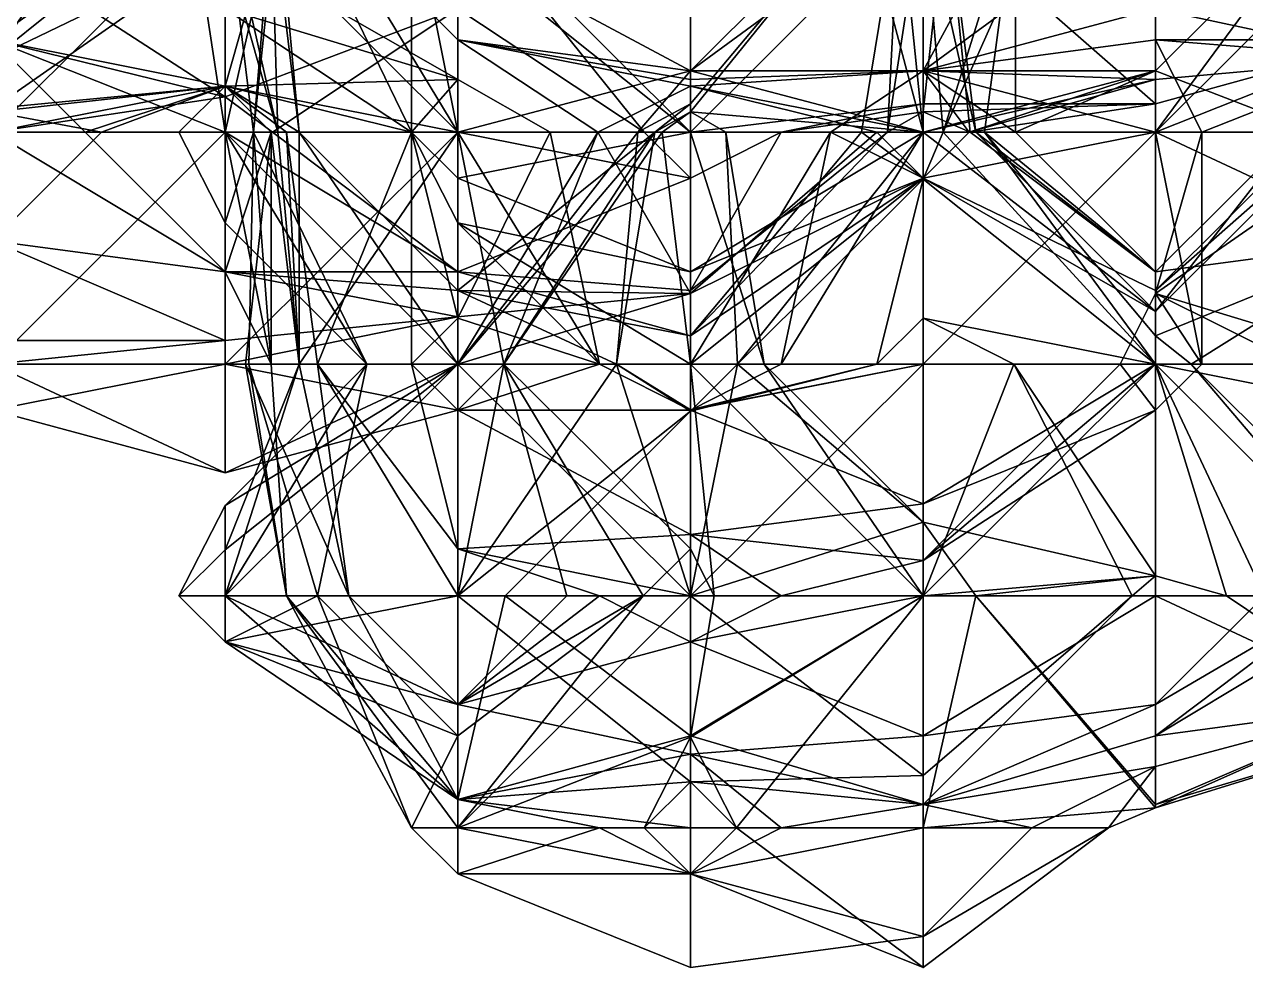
# Model space of a CAD drawing. Header units: metres. Extents: x 15 to 162, y 15 to 204.
# Drawn here: x 86.24 to 118.26, y 14.59 to 39.33 of the extents above; entities that cross this region are included whole.
import ezdxf

# ---------------------------------------------------------------- set-up
doc = ezdxf.new("R2010")
doc.units = ezdxf.units.M

msp = doc.modelspace()

# ---------------------------------------------------------------- linework, layer by layer
at = {"layer": 'fALFF_NINET_XXX_pre-post.nii', "color": 116, "linetype": 'CONTINUOUS'}
for points in [[(85.4, 39.733772, 47.225807), (91.5, 42.583332, 46.056736), (85.4, 36.5, 45.665005)], [(85.4, 36.5, 45.665005), (91.5, 42.583332, 46.056736), (91.5, 36.5, 45.35088)], [(88.25737, 42.583332, 64.935486), (85.4, 38.43213, 70.83871), (90.5707, 42.583332, 70.83871)], [(88.25737, 42.583332, 64.935486), (85.4, 39.733772, 64.935486), (85.4, 38.43213, 70.83871)], [(90.5707, 42.583332, 70.83871), (85.4, 38.918964, 76.741936), (91.5, 36.5, 72.0378)], [(90.5707, 42.583332, 70.83871), (85.4, 38.43213, 70.83871), (85.4, 38.918964, 76.741936)], [(90.5707, 42.583332, 70.83871), (91.5, 36.5, 72.0378), (91.5, 42.583332, 71.73803)], [(93.92559, 42.583332, 47.225807), (97.6, 36.5, 44.87846), (91.5, 42.583332, 46.056736)], [(91.5, 42.583332, 46.056736), (97.6, 36.5, 44.87846), (91.5, 36.5, 45.35088)], [(92.88139, 36.5, 53.129032), (91.5, 42.583332, 51.957756), (91.5, 41.37632, 53.129032)], [(97.6, 36.5, 48.562637), (91.5, 42.583332, 51.957756), (92.88139, 36.5, 53.129032)], [(97.6, 36.5, 48.562637), (93.92559, 42.583332, 47.225807), (91.5, 42.583332, 51.957756)], [(91.5, 41.37632, 53.129032), (92.70804, 42.583332, 59.032257), (92.88139, 36.5, 53.129032)], [(91.5, 37.707012, 64.935486), (93.437416, 36.5, 59.032257), (92.88139, 42.583332, 64.935486)], [(91.5, 36.5, 67.24143), (91.5, 37.707012, 64.935486), (92.88139, 42.583332, 64.935486)], [(91.5, 36.5, 67.24143), (92.88139, 42.583332, 64.935486), (92.24344, 36.5, 70.83871)], [(92.24344, 36.5, 70.83871), (92.73906, 42.583332, 70.83871), (91.5, 42.583332, 71.73803)], [(91.5, 36.5, 72.0378), (92.24344, 36.5, 70.83871), (91.5, 42.583332, 71.73803)], [(91.5, 39.733772, 106.258064), (93.437416, 42.583332, 112.16129), (96.38968, 36.5, 106.258064)], [(92.24344, 36.5, 70.83871), (92.88139, 42.583332, 64.935486), (92.73906, 42.583332, 70.83871)], [(92.88139, 36.5, 53.129032), (92.70804, 42.583332, 59.032257), (93.437416, 36.5, 59.032257)], [(92.88139, 42.583332, 64.935486), (93.437416, 36.5, 59.032257), (92.70804, 42.583332, 59.032257)], [(96.38968, 36.5, 106.258064), (93.437416, 42.583332, 112.16129), (96.38968, 36.5, 112.16129)], [(96.38968, 36.5, 112.16129), (93.437416, 42.583332, 112.16129), (96.38968, 42.583332, 118.064514)], [(93.92559, 42.583332, 47.225807), (97.6, 38.918964, 47.225807), (97.6, 36.5, 44.87846)], [(97.6, 36.5, 48.562637), (97.6, 38.918964, 47.225807), (93.92559, 42.583332, 47.225807)], [(97.6, 36.5, 113.33256), (96.38968, 42.583332, 118.064514), (97.6, 41.37632, 118.064514)], [(97.6, 36.5, 113.33256), (96.38968, 36.5, 112.16129), (96.38968, 42.583332, 118.064514)], [(102.489685, 36.5, 17.709677), (97.6, 42.583332, 14.944483), (97.6, 39.733772, 17.709677)], [(102.489685, 36.5, 17.709677), (103.7, 36.5, 16.538403), (97.6, 42.583332, 14.944483)], [(103.7, 36.5, 16.538403), (103.7, 42.583332, 13.367252), (97.6, 42.583332, 14.944483)], [(97.6, 41.37632, 118.064514), (103.7, 42.583332, 122.40694), (103.7, 38.10842, 118.064514)], [(109.8, 37.241405, 17.709677), (109.8, 42.583332, 12.525908), (103.7, 36.5, 16.538403)], [(109.8, 42.583332, 12.525908), (103.7, 42.583332, 13.367252), (103.7, 36.5, 16.538403)], [(109.8, 42.583332, 51.568233), (103.7, 38.10842, 53.129032), (108.18717, 42.583332, 53.129032)], [(109.8, 42.583332, 51.568233), (109.8, 38.10842, 47.225807), (103.7, 38.10842, 53.129032)], [(103.7, 37.241405, 59.032257), (108.18717, 42.583332, 53.129032), (103.7, 38.10842, 53.129032)], [(108.18717, 42.583332, 59.032257), (108.18717, 42.583332, 53.129032), (103.7, 37.241405, 59.032257)], [(108.18717, 42.583332, 59.032257), (103.7, 37.029575, 64.935486), (109.8, 36.5, 59.931576)], [(108.18717, 42.583332, 59.032257), (103.7, 37.241405, 59.032257), (103.7, 37.029575, 64.935486)], [(103.7, 38.10842, 118.064514), (109.8, 42.583332, 122.40694), (109.8, 38.10842, 118.064514)], [(103.7, 42.583332, 122.40694), (109.8, 42.583332, 122.40694), (103.7, 38.10842, 118.064514)], [(109.180466, 42.583332, 29.516129), (108.870705, 36.5, 23.612904), (108.18717, 36.5, 29.516129)], [(108.18717, 36.5, 29.516129), (109.8, 36.5, 34.248077), (109.180466, 42.583332, 29.516129)], [(108.18717, 42.583332, 59.032257), (109.8, 36.5, 59.931576), (109.8, 42.583332, 60.90718)], [(109.8, 42.583332, 29.002232), (109.8, 37.029575, 23.612904), (108.870705, 36.5, 23.612904)], [(109.8, 42.583332, 29.002232), (108.870705, 36.5, 23.612904), (109.180466, 42.583332, 29.516129)], [(109.8, 36.5, 34.248077), (109.8, 42.583332, 30.715221), (109.180466, 42.583332, 29.516129)], [(109.8, 42.583332, 12.525908), (115.9, 37.241405, 17.709677), (115.9, 42.583332, 12.525908)], [(109.8, 37.241405, 17.709677), (115.9, 37.241405, 17.709677), (109.8, 42.583332, 12.525908)], [(109.8, 37.029575, 23.612904), (109.8, 42.583332, 29.002232), (110.41953, 42.583332, 29.516129)], [(109.8, 37.029575, 23.612904), (110.41953, 42.583332, 29.516129), (111.03906, 36.5, 23.612904)], [(111.18139, 36.5, 29.516129), (110.41953, 42.583332, 29.516129), (109.8, 42.583332, 30.715221)], [(109.8, 36.5, 34.248077), (111.18139, 36.5, 29.516129), (109.8, 42.583332, 30.715221)], [(109.8, 38.10842, 47.225807), (109.8, 42.583332, 51.568233), (112.22559, 42.583332, 53.129032)], [(109.8, 38.10842, 47.225807), (112.22559, 42.583332, 53.129032), (112.22559, 36.5, 47.225807)], [(110.331024, 36.5, 59.032257), (113.042625, 42.583332, 59.032257), (109.8, 42.583332, 60.90718)], [(109.8, 36.5, 59.931576), (110.331024, 36.5, 59.032257), (109.8, 42.583332, 60.90718)], [(109.8, 38.10842, 118.064514), (115.9, 42.583332, 120.82972), (115.9, 39.733772, 118.064514)], [(109.8, 42.583332, 122.40694), (115.9, 42.583332, 120.82972), (109.8, 38.10842, 118.064514)], [(111.412834, 36.5, 53.129032), (112.22559, 42.583332, 53.129032), (110.331024, 36.5, 59.032257)], [(110.331024, 36.5, 59.032257), (112.22559, 42.583332, 53.129032), (113.042625, 42.583332, 59.032257)], [(111.03906, 36.5, 23.612904), (110.41953, 42.583332, 29.516129), (111.18139, 36.5, 29.516129)], [(112.22559, 36.5, 47.225807), (112.22559, 42.583332, 53.129032), (111.412834, 36.5, 53.129032)], [(115.9, 42.583332, 12.525908), (122, 38.918964, 17.709677), (122, 42.583332, 14.153797)], [(115.9, 37.241405, 17.709677), (122, 38.918964, 17.709677), (115.9, 42.583332, 12.525908)], [(115.9, 38.10842, 41.322582), (120.38717, 42.583332, 41.322582), (120.062584, 36.5, 35.419353)], [(120.38717, 42.583332, 41.322582), (115.9, 38.10842, 41.322582), (115.9, 36.5, 43.669926)], [(120.38717, 42.583332, 41.322582), (115.9, 36.5, 43.669926), (122, 42.583332, 43.669926)], [(122, 42.583332, 43.669926), (115.9, 36.5, 43.669926), (122, 36.5, 44.460613)], [(122, 42.583332, 117.1652), (122, 38.43213, 112.16129), (115.9, 39.733772, 118.064514)], [(91.5, 41.37632, 17.709677), (85.4, 41.37632, 17.709677), (91.5, 37.426758, 23.612904)], [(85.4, 41.37632, 17.709677), (85.4, 38.918964, 23.612904), (91.5, 37.426758, 23.612904)], [(85.4, 39.733772, 47.225807), (85.4, 38.43213, 53.129032), (91.5, 41.37632, 53.129032)], [(91.5, 41.37632, 53.129032), (85.4, 38.43213, 53.129032), (85.4, 41.37632, 59.032257)], [(91.5, 37.70474, 94.451614), (85.4, 37.11784, 94.451614), (91.5, 41.37632, 100.354836)], [(85.4, 37.11784, 94.451614), (85.4, 40.20703, 100.354836), (91.5, 41.37632, 100.354836)], [(91.5, 37.426758, 23.612904), (97.6, 39.733772, 17.709677), (91.5, 41.37632, 17.709677)], [(97.6, 37.877617, 100.354836), (91.5, 37.70474, 94.451614), (91.5, 41.37632, 100.354836)], [(91.5, 39.733772, 106.258064), (97.6, 37.877617, 100.354836), (91.5, 41.37632, 100.354836)], [(103.7, 36.5, 115.71717), (97.6, 36.5, 113.33256), (97.6, 41.37632, 118.064514)], [(103.7, 38.10842, 118.064514), (103.7, 36.5, 115.71717), (97.6, 41.37632, 118.064514)], [(92.73906, 36.5, 23.612904), (97.6, 39.733772, 17.709677), (91.5, 37.426758, 23.612904)], [(96.38968, 36.5, 106.258064), (97.6, 37.877617, 100.354836), (91.5, 39.733772, 106.258064)], [(92.73906, 36.5, 23.612904), (97.6, 36.5, 20.057024), (97.6, 39.733772, 17.709677)], [(102.489685, 36.5, 17.709677), (97.6, 39.733772, 17.709677), (97.6, 36.5, 20.057024)], [(115.9, 37.877617, 112.16129), (109.8, 38.10842, 118.064514), (115.9, 39.733772, 118.064514)], [(122, 38.43213, 112.16129), (115.9, 37.877617, 112.16129), (115.9, 39.733772, 118.064514)], [(91.5, 37.426758, 23.612904), (85.4, 38.918964, 23.612904), (85.4, 36.5, 26.750935)], [(85.4, 38.918964, 76.741936), (87.825584, 36.5, 76.741936), (91.5, 36.5, 72.0378)], [(85.4, 36.5, 79.87997), (91.5, 37.70474, 82.645164), (85.4, 38.918964, 76.741936)], [(87.825584, 36.5, 76.741936), (85.4, 38.918964, 76.741936), (91.5, 37.70474, 82.645164)], [(101.27441, 36.5, 41.322582), (97.6, 36.5, 44.87846), (97.6, 38.918964, 47.225807)], [(101.27441, 36.5, 41.322582), (97.6, 38.918964, 47.225807), (103.7, 37.70474, 41.322582)], [(103.7, 37.70474, 41.322582), (97.6, 38.918964, 47.225807), (103.7, 37.877617, 47.225807)], [(97.6, 36.5, 48.562637), (103.7, 38.10842, 53.129032), (97.6, 38.918964, 47.225807)], [(97.6, 38.918964, 47.225807), (103.7, 38.10842, 53.129032), (103.7, 37.877617, 47.225807)], [(115.9, 38.918964, 106.258064), (115.9, 36.5, 101.52611), (109.8, 38.10842, 106.258064)], [(109.8, 38.10842, 106.258064), (115.9, 37.877617, 112.16129), (115.9, 38.918964, 106.258064)], [(115.9, 36.5, 18.90877), (119.57441, 36.5, 23.612904), (122, 38.918964, 23.612904)], [(115.9, 36.5, 18.90877), (122, 38.918964, 23.612904), (115.9, 37.241405, 17.709677)], [(115.9, 37.241405, 17.709677), (122, 38.918964, 23.612904), (122, 38.918964, 17.709677)], [(117.11031, 36.5, 100.354836), (115.9, 36.5, 101.52611), (115.9, 38.918964, 106.258064)], [(117.11031, 36.5, 100.354836), (115.9, 38.918964, 106.258064), (122, 38.43213, 100.354836)], [(122, 38.43213, 100.354836), (115.9, 38.918964, 106.258064), (122, 38.918964, 106.258064)], [(122, 38.918964, 106.258064), (115.9, 38.918964, 106.258064), (122, 38.43213, 112.16129)], [(115.9, 38.918964, 106.258064), (115.9, 37.877617, 112.16129), (122, 38.43213, 112.16129)], [(122, 36.5, 98.47992), (117.11031, 36.5, 100.354836), (122, 38.43213, 100.354836)], [(97.6, 36.5, 48.562637), (102.31861, 36.5, 53.129032), (103.7, 38.10842, 53.129032)], [(103.7, 38.10842, 53.129032), (102.31861, 36.5, 53.129032), (103.7, 37.241405, 59.032257)], [(109.8, 36.5, 42.49386), (103.7, 37.70474, 41.322582), (109.8, 38.10842, 47.225807)], [(109.8, 38.10842, 47.225807), (103.7, 37.70474, 41.322582), (103.7, 37.877617, 47.225807)], [(109.8, 38.10842, 47.225807), (103.7, 37.877617, 47.225807), (103.7, 38.10842, 53.129032)], [(109.8, 36.5, 113.33256), (103.7, 36.5, 115.71717), (103.7, 38.10842, 118.064514)], [(109.8, 38.10842, 118.064514), (109.8, 36.5, 113.33256), (103.7, 38.10842, 118.064514)], [(109.8, 36.5, 105.08899), (107.374405, 36.5, 106.258064), (109.8, 38.10842, 106.258064)], [(107.374405, 36.5, 106.258064), (109.8, 36.5, 110.99002), (109.8, 38.10842, 106.258064)], [(112.22559, 36.5, 47.225807), (115.9, 38.10842, 41.322582), (109.8, 38.10842, 47.225807)], [(111.010315, 36.5, 41.322582), (109.8, 36.5, 42.49386), (115.9, 38.10842, 41.322582)], [(109.8, 36.5, 42.49386), (109.8, 38.10842, 47.225807), (115.9, 38.10842, 41.322582)], [(115.9, 36.5, 101.52611), (109.8, 36.5, 105.08899), (109.8, 38.10842, 106.258064)], [(109.8, 36.5, 110.99002), (115.9, 37.877617, 112.16129), (109.8, 38.10842, 106.258064)], [(111.010315, 36.5, 112.16129), (109.8, 36.5, 113.33256), (109.8, 38.10842, 118.064514)], [(111.010315, 36.5, 112.16129), (109.8, 38.10842, 118.064514), (115.9, 37.877617, 112.16129)], [(115.9, 36.5, 39.447655), (111.010315, 36.5, 41.322582), (115.9, 38.10842, 41.322582)], [(112.22559, 36.5, 47.225807), (115.9, 36.5, 43.669926), (115.9, 38.10842, 41.322582)], [(115.9, 38.10842, 41.322582), (120.062584, 36.5, 35.419353), (115.9, 36.5, 39.447655)], [(97.6, 36.5, 95.62289), (91.5, 37.70474, 94.451614), (97.6, 37.877617, 100.354836)], [(96.38968, 36.5, 106.258064), (97.6, 36.5, 105.08679), (97.6, 37.877617, 100.354836)], [(100.0256, 36.5, 100.354836), (97.6, 36.5, 95.62289), (97.6, 37.877617, 100.354836)], [(100.0256, 36.5, 100.354836), (97.6, 37.877617, 100.354836), (97.6, 36.5, 105.08679)], [(109.8, 36.5, 110.99002), (111.010315, 36.5, 112.16129), (115.9, 37.877617, 112.16129)], [(85.4, 36.5, 79.87997), (88.25737, 36.5, 82.645164), (91.5, 37.70474, 82.645164)], [(88.25737, 36.5, 82.645164), (85.4, 37.029575, 88.548386), (91.5, 37.70474, 82.645164)], [(91.5, 37.70474, 82.645164), (85.4, 37.029575, 88.548386), (91.5, 37.70474, 88.548386)], [(91.5, 37.70474, 88.548386), (85.4, 37.029575, 88.548386), (91.5, 37.70474, 94.451614)], [(85.4, 37.029575, 88.548386), (85.4, 37.11784, 94.451614), (91.5, 37.70474, 94.451614)], [(91.5, 36.5, 80.29782), (87.825584, 36.5, 76.741936), (91.5, 37.70474, 82.645164)], [(91.5, 37.707012, 64.935486), (90.28968, 36.5, 64.935486), (91.5, 36.5, 63.764206)], [(90.28968, 36.5, 64.935486), (91.5, 37.707012, 64.935486), (91.5, 36.5, 67.24143)], [(91.5, 37.707012, 64.935486), (91.5, 36.5, 63.764206), (93.437416, 36.5, 59.032257)], [(92.70804, 36.5, 82.645164), (91.5, 36.5, 80.29782), (91.5, 37.70474, 82.645164)], [(93.11282, 36.5, 88.548386), (92.70804, 36.5, 82.645164), (91.5, 37.70474, 82.645164)], [(91.5, 37.70474, 88.548386), (93.11282, 36.5, 88.548386), (91.5, 37.70474, 82.645164)], [(96.38968, 36.5, 94.451614), (93.11282, 36.5, 88.548386), (91.5, 37.70474, 88.548386)], [(91.5, 37.70474, 94.451614), (96.38968, 36.5, 94.451614), (91.5, 37.70474, 88.548386)], [(97.6, 36.5, 95.62289), (96.38968, 36.5, 94.451614), (91.5, 37.70474, 94.451614)], [(103.7, 36.5, 38.18455), (101.27441, 36.5, 41.322582), (103.7, 37.70474, 41.322582)], [(108.58968, 36.5, 41.322582), (103.7, 36.5, 38.18455), (103.7, 37.70474, 41.322582)], [(109.8, 36.5, 42.49386), (108.58968, 36.5, 41.322582), (103.7, 37.70474, 41.322582)], [(91.5, 36.5, 24.811996), (91.5, 37.426758, 23.612904), (85.4, 36.5, 26.750935)], [(92.73906, 36.5, 23.612904), (91.5, 37.426758, 23.612904), (91.5, 36.5, 24.811996)], [(102.31861, 36.5, 53.129032), (102.770706, 36.5, 59.032257), (103.7, 37.241405, 59.032257)], [(103.7, 37.241405, 59.032257), (102.770706, 36.5, 59.032257), (103.7, 37.029575, 64.935486)], [(109.8, 37.241405, 17.709677), (103.7, 36.5, 16.538403), (106.08281, 36.5, 17.709677)], [(109.8, 37.241405, 17.709677), (106.08281, 36.5, 17.709677), (109.8, 37.029575, 23.612904)], [(111.03906, 36.5, 23.612904), (115.9, 37.241405, 17.709677), (109.8, 37.029575, 23.612904)], [(109.8, 37.029575, 23.612904), (115.9, 37.241405, 17.709677), (109.8, 37.241405, 17.709677)], [(111.03906, 36.5, 23.612904), (115.9, 36.5, 18.90877), (115.9, 37.241405, 17.709677)], [(88.25737, 36.5, 82.645164), (85.4, 36.5, 86.74975), (85.4, 37.029575, 88.548386)], [(102.770706, 36.5, 59.032257), (102.95656, 36.5, 64.935486), (103.7, 37.029575, 64.935486)], [(102.95656, 36.5, 64.935486), (103.7, 36.5, 66.134575), (103.7, 37.029575, 64.935486)], [(103.7, 37.029575, 64.935486), (104.629295, 36.5, 64.935486), (109.8, 36.5, 59.931576)], [(104.629295, 36.5, 64.935486), (103.7, 37.029575, 64.935486), (103.7, 36.5, 66.134575)], [(106.08281, 36.5, 17.709677), (108.870705, 36.5, 23.612904), (109.8, 37.029575, 23.612904)], [(85.4, 36.5, 26.750935), (91.5, 32.83563, 29.516129), (91.5, 36.5, 24.811996)], [(85.4, 33.65044, 29.516129), (91.5, 32.83563, 29.516129), (85.4, 36.5, 26.750935)], [(91.5, 30.416666, 44.087776), (85.4, 30.416666, 42.49386), (91.5, 36.5, 45.35088)], [(91.5, 36.5, 45.35088), (85.4, 30.416666, 42.49386), (85.4, 36.5, 45.665005)], [(88.25737, 36.5, 82.645164), (85.4, 36.5, 79.87997), (85.4, 33.65044, 82.645164)], [(85.4, 33.65044, 82.645164), (85.4, 36.5, 86.74975), (88.25737, 36.5, 82.645164)], [(91.5, 36.5, 72.0378), (87.825584, 36.5, 76.741936), (91.5, 32.83563, 76.741936)], [(91.5, 36.5, 80.29782), (91.5, 32.83563, 76.741936), (87.825584, 36.5, 76.741936)], [(91.5, 36.5, 63.764206), (90.28968, 36.5, 64.935486), (91.5, 34.1237, 64.935486)], [(91.5, 34.1237, 64.935486), (90.28968, 36.5, 64.935486), (91.5, 36.5, 67.24143)], [(91.5, 36.5, 24.811996), (97.6, 32.83563, 23.612904), (92.73906, 36.5, 23.612904)], [(91.5, 36.5, 24.811996), (91.5, 32.83563, 29.516129), (97.6, 32.83563, 23.612904)], [(97.6, 30.416666, 43.62853), (91.5, 30.416666, 44.087776), (97.6, 36.5, 44.87846)], [(97.6, 36.5, 44.87846), (91.5, 30.416666, 44.087776), (91.5, 36.5, 45.35088)], [(95.217186, 30.416666, 64.935486), (91.5, 36.5, 63.764206), (91.5, 34.1237, 64.935486)], [(97.6, 30.416666, 63.764206), (91.5, 36.5, 63.764206), (95.217186, 30.416666, 64.935486)], [(97.6, 30.416666, 63.764206), (93.437416, 36.5, 59.032257), (91.5, 36.5, 63.764206)], [(91.5, 34.1237, 64.935486), (91.5, 36.5, 67.24143), (92.24344, 36.5, 70.83871)], [(91.5, 34.1237, 64.935486), (92.24344, 36.5, 70.83871), (95.217186, 30.416666, 64.935486)], [(91.5, 36.5, 72.0378), (91.5, 32.83563, 76.741936), (92.70804, 30.416666, 76.741936)], [(91.5, 36.5, 72.0378), (92.70804, 30.416666, 76.741936), (92.24344, 36.5, 70.83871)], [(91.5, 32.83563, 76.741936), (91.5, 36.5, 80.29782), (92.70804, 36.5, 82.645164)], [(91.5, 32.83563, 76.741936), (92.70804, 36.5, 82.645164), (92.70804, 30.416666, 76.741936)], [(92.70804, 30.416666, 76.741936), (92.70804, 36.5, 82.645164), (92.03103, 30.416666, 82.645164)], [(92.03103, 30.416666, 82.645164), (92.70804, 36.5, 82.645164), (93.437416, 30.416666, 88.548386)], [(95.217186, 30.416666, 64.935486), (92.24344, 36.5, 70.83871), (92.11953, 30.416666, 70.83871)], [(92.24344, 36.5, 70.83871), (92.70804, 30.416666, 76.741936), (92.11953, 30.416666, 70.83871)], [(93.437416, 30.416666, 88.548386), (92.70804, 36.5, 82.645164), (93.11282, 36.5, 88.548386)], [(97.6, 36.5, 20.057024), (92.73906, 36.5, 23.612904), (97.6, 32.83563, 23.612904)], [(92.88139, 36.5, 53.129032), (93.437416, 30.416666, 53.129032), (97.6, 36.5, 48.562637)], [(93.437416, 30.416666, 53.129032), (92.88139, 36.5, 53.129032), (93.437416, 36.5, 59.032257)], [(93.437416, 30.416666, 88.548386), (93.11282, 36.5, 88.548386), (93.92559, 30.416666, 94.451614)], [(93.92559, 30.416666, 94.451614), (93.11282, 36.5, 88.548386), (96.38968, 36.5, 94.451614)], [(97.6, 36.5, 48.562637), (93.437416, 30.416666, 53.129032), (97.6, 30.416666, 48.125126)], [(97.6, 30.416666, 57.157337), (93.437416, 36.5, 59.032257), (97.6, 32.348797, 59.032257)], [(97.6, 30.416666, 57.157337), (93.437416, 30.416666, 53.129032), (93.437416, 36.5, 59.032257)], [(97.6, 30.416666, 63.764206), (97.6, 32.348797, 59.032257), (93.437416, 36.5, 59.032257)], [(96.38968, 30.416666, 100.354836), (93.92559, 30.416666, 94.451614), (96.38968, 36.5, 94.451614)], [(97.6, 31.623678, 100.354836), (96.38968, 36.5, 94.451614), (97.6, 36.5, 95.62289)], [(97.6, 31.623678, 100.354836), (96.38968, 30.416666, 100.354836), (96.38968, 36.5, 94.451614)], [(97.6, 34.1237, 106.258064), (97.6, 36.5, 105.08679), (96.38968, 36.5, 106.258064)], [(97.6, 34.1237, 106.258064), (96.38968, 36.5, 112.16129), (97.6, 35.292988, 112.16129)], [(96.38968, 36.5, 106.258064), (96.38968, 36.5, 112.16129), (97.6, 34.1237, 106.258064)], [(97.6, 35.292988, 112.16129), (96.38968, 36.5, 112.16129), (97.6, 36.5, 113.33256)], [(97.6, 36.5, 20.057024), (103.7, 35.292988, 17.709677), (102.489685, 36.5, 17.709677)], [(97.6, 36.5, 20.057024), (97.6, 32.83563, 23.612904), (103.7, 35.292988, 17.709677)], [(97.6, 30.416666, 39.016632), (101.27441, 36.5, 41.322582), (103.7, 32.270184, 35.419353)], [(97.6, 30.416666, 39.016632), (98.81031, 30.416666, 41.322582), (101.27441, 36.5, 41.322582)], [(98.81031, 30.416666, 41.322582), (97.6, 36.5, 44.87846), (101.27441, 36.5, 41.322582)], [(97.6, 30.416666, 43.62853), (97.6, 36.5, 44.87846), (98.81031, 30.416666, 41.322582)], [(102.31861, 36.5, 53.129032), (97.6, 30.416666, 48.125126), (101.76258, 30.416666, 53.129032)], [(97.6, 36.5, 48.562637), (97.6, 30.416666, 48.125126), (102.31861, 36.5, 53.129032)], [(97.6, 32.348797, 59.032257), (102.770706, 36.5, 59.032257), (101.76258, 30.416666, 53.129032)], [(97.6, 30.416666, 63.764206), (102.770706, 36.5, 59.032257), (97.6, 32.348797, 59.032257)], [(97.6, 30.416666, 63.764206), (98.81031, 30.416666, 64.935486), (102.770706, 36.5, 59.032257)], [(97.6, 31.623678, 100.354836), (97.6, 36.5, 95.62289), (100.0256, 36.5, 100.354836)], [(97.6, 36.5, 105.08679), (97.6, 34.1237, 106.258064), (101.317184, 30.416666, 106.258064)], [(97.6, 36.5, 105.08679), (101.317184, 30.416666, 106.258064), (100.0256, 36.5, 100.354836)], [(97.6, 31.623678, 100.354836), (100.0256, 36.5, 100.354836), (101.317184, 30.416666, 106.258064)], [(97.6, 35.292988, 112.16129), (103.7, 36.5, 115.71717), (103.7, 32.83563, 112.16129)], [(97.6, 36.5, 113.33256), (103.7, 36.5, 115.71717), (97.6, 35.292988, 112.16129)], [(98.81031, 30.416666, 64.935486), (102.95656, 36.5, 64.935486), (102.770706, 36.5, 59.032257)], [(98.81031, 30.416666, 64.935486), (103.7, 30.416666, 67.28283), (102.95656, 36.5, 64.935486)], [(101.27441, 36.5, 41.322582), (103.7, 36.5, 38.18455), (103.7, 32.270184, 35.419353)], [(102.770706, 36.5, 59.032257), (102.31861, 36.5, 53.129032), (101.76258, 30.416666, 53.129032)], [(103.7, 36.5, 16.538403), (102.489685, 36.5, 17.709677), (103.7, 35.292988, 17.709677)], [(103.7, 30.416666, 67.28283), (103.7, 36.5, 66.134575), (102.95656, 36.5, 64.935486)], [(103.7, 35.292988, 17.709677), (106.08281, 36.5, 17.709677), (103.7, 36.5, 16.538403)], [(103.7, 32.348797, 23.612904), (106.08281, 36.5, 17.709677), (103.7, 35.292988, 17.709677)], [(108.870705, 36.5, 23.612904), (106.08281, 36.5, 17.709677), (103.7, 32.348797, 23.612904)], [(103.7, 31.158072, 29.516129), (108.870705, 36.5, 23.612904), (103.7, 32.348797, 23.612904)], [(108.18717, 36.5, 29.516129), (108.870705, 36.5, 23.612904), (103.7, 31.158072, 29.516129)], [(108.18717, 36.5, 29.516129), (103.7, 31.158072, 29.516129), (109.8, 35.292988, 35.419353)], [(108.58968, 36.5, 41.322582), (103.7, 32.270184, 35.419353), (103.7, 36.5, 38.18455)], [(108.58968, 36.5, 41.322582), (109.8, 35.292988, 41.322582), (103.7, 32.270184, 35.419353)], [(105.63742, 30.416666, 64.935486), (104.629295, 36.5, 64.935486), (103.7, 36.5, 66.134575)], [(103.7, 30.416666, 67.28283), (105.63742, 30.416666, 64.935486), (103.7, 36.5, 66.134575)], [(103.7, 30.416666, 107.42934), (107.374405, 36.5, 106.258064), (106.08281, 30.416666, 106.258064)], [(103.7, 30.416666, 107.42934), (109.8, 35.292988, 112.16129), (107.374405, 36.5, 106.258064)], [(103.7, 32.83563, 112.16129), (109.8, 36.5, 113.33256), (109.8, 35.292988, 112.16129)], [(103.7, 36.5, 115.71717), (109.8, 36.5, 113.33256), (103.7, 32.83563, 112.16129)], [(109.8, 36.5, 59.931576), (104.629295, 36.5, 64.935486), (104.939064, 30.416666, 59.032257)], [(104.629295, 36.5, 64.935486), (105.63742, 30.416666, 64.935486), (104.939064, 30.416666, 59.032257)], [(109.8, 36.5, 59.931576), (104.939064, 30.416666, 59.032257), (109.8, 35.264324, 59.032257)], [(109.8, 36.5, 105.08899), (109.8, 30.416666, 105.058975), (106.08281, 30.416666, 106.258064)], [(107.374405, 36.5, 106.258064), (109.8, 36.5, 105.08899), (106.08281, 30.416666, 106.258064)], [(109.8, 36.5, 110.99002), (107.374405, 36.5, 106.258064), (109.8, 35.292988, 112.16129)], [(108.18717, 36.5, 29.516129), (109.8, 35.292988, 35.419353), (109.8, 36.5, 34.248077)], [(109.8, 35.292988, 41.322582), (108.58968, 36.5, 41.322582), (109.8, 36.5, 42.49386)], [(109.8, 36.5, 34.248077), (115.9, 31.794283, 29.516129), (111.18139, 36.5, 29.516129)], [(109.8, 36.5, 34.248077), (109.8, 35.292988, 35.419353), (115.9, 31.794283, 29.516129)], [(115.9, 36.5, 39.447655), (109.8, 35.292988, 41.322582), (111.010315, 36.5, 41.322582)], [(115.9, 36.5, 39.447655), (115.9, 32.348797, 35.419353), (109.8, 35.292988, 41.322582)], [(111.010315, 36.5, 41.322582), (109.8, 35.292988, 41.322582), (109.8, 36.5, 42.49386)], [(110.331024, 36.5, 59.032257), (109.8, 35.264324, 59.032257), (115.9, 30.416666, 53.64293)], [(109.8, 35.264324, 59.032257), (110.331024, 36.5, 59.032257), (109.8, 36.5, 59.931576)], [(115.9, 30.416666, 101.52611), (109.8, 30.416666, 105.058975), (115.9, 36.5, 101.52611)], [(115.9, 36.5, 101.52611), (109.8, 30.416666, 105.058975), (109.8, 36.5, 105.08899)], [(109.8, 35.292988, 112.16129), (111.010315, 36.5, 112.16129), (109.8, 36.5, 110.99002)], [(109.8, 35.292988, 112.16129), (109.8, 36.5, 113.33256), (111.010315, 36.5, 112.16129)], [(111.412834, 36.5, 53.129032), (110.331024, 36.5, 59.032257), (115.9, 30.416666, 53.64293)], [(115.9, 36.5, 18.90877), (111.03906, 36.5, 23.612904), (115.9, 32.83563, 23.612904)], [(111.03906, 36.5, 23.612904), (111.18139, 36.5, 29.516129), (115.9, 32.83563, 23.612904)], [(115.9, 32.83563, 23.612904), (111.18139, 36.5, 29.516129), (115.9, 31.794283, 29.516129)], [(111.412834, 36.5, 53.129032), (115.9, 32.83563, 47.225807), (112.22559, 36.5, 47.225807)], [(111.412834, 36.5, 53.129032), (115.9, 31.158072, 53.129032), (115.9, 32.83563, 47.225807)], [(111.412834, 36.5, 53.129032), (115.9, 30.416666, 53.64293), (115.9, 31.158072, 53.129032)], [(115.9, 36.5, 43.669926), (112.22559, 36.5, 47.225807), (115.9, 32.83563, 47.225807)], [(115.9, 32.83563, 23.612904), (119.57441, 36.5, 23.612904), (115.9, 36.5, 18.90877)], [(115.9, 31.794283, 29.516129), (119.57441, 36.5, 23.612904), (115.9, 32.83563, 23.612904)], [(120.61861, 36.5, 29.516129), (119.57441, 36.5, 23.612904), (115.9, 31.794283, 29.516129)], [(115.9, 32.348797, 35.419353), (120.61861, 36.5, 29.516129), (115.9, 31.794283, 29.516129)], [(120.062584, 36.5, 35.419353), (120.61861, 36.5, 29.516129), (115.9, 32.348797, 35.419353)], [(115.9, 32.348797, 35.419353), (115.9, 36.5, 39.447655), (120.062584, 36.5, 35.419353)], [(115.9, 36.5, 43.669926), (122, 33.65044, 47.225807), (122, 36.5, 44.460613)], [(115.9, 32.83563, 47.225807), (122, 33.65044, 47.225807), (115.9, 36.5, 43.669926)], [(117.11031, 30.416666, 100.354836), (117.11031, 36.5, 100.354836), (115.9, 32.270184, 94.451614)], [(117.11031, 36.5, 100.354836), (122, 36.5, 98.47992), (115.9, 32.270184, 94.451614)], [(122, 36.5, 98.47992), (122, 30.416666, 95.62289), (115.9, 32.270184, 94.451614)], [(117.11031, 30.416666, 100.354836), (115.9, 36.5, 101.52611), (117.11031, 36.5, 100.354836)], [(115.9, 30.416666, 101.52611), (115.9, 36.5, 101.52611), (117.11031, 30.416666, 100.354836)], [(97.6, 32.83563, 23.612904), (103.7, 32.348797, 23.612904), (103.7, 35.292988, 17.709677)], [(103.7, 32.83563, 112.16129), (97.6, 34.1237, 106.258064), (97.6, 35.292988, 112.16129)], [(103.7, 31.158072, 29.516129), (103.7, 32.270184, 35.419353), (109.8, 35.292988, 35.419353)], [(109.8, 35.292988, 41.322582), (109.8, 35.292988, 35.419353), (103.7, 32.270184, 35.419353)], [(103.7, 30.416666, 107.42934), (103.7, 32.83563, 112.16129), (109.8, 35.292988, 112.16129)], [(108.58968, 30.416666, 53.129032), (109.8, 35.264324, 59.032257), (104.939064, 30.416666, 59.032257)], [(109.8, 31.623678, 53.129032), (109.8, 35.264324, 59.032257), (108.58968, 30.416666, 53.129032)], [(109.8, 35.292988, 35.419353), (115.9, 32.348797, 35.419353), (115.9, 31.794283, 29.516129)], [(115.9, 32.348797, 35.419353), (109.8, 35.292988, 35.419353), (109.8, 35.292988, 41.322582)], [(109.8, 35.264324, 59.032257), (109.8, 31.623678, 53.129032), (115.9, 30.416666, 53.64293)], [(103.7, 30.416666, 107.42934), (101.317184, 30.416666, 106.258064), (97.6, 34.1237, 106.258064)], [(103.7, 30.416666, 107.42934), (97.6, 34.1237, 106.258064), (103.7, 32.83563, 112.16129)], [(91.5, 32.83563, 29.516129), (85.4, 33.65044, 29.516129), (91.5, 31.034506, 35.419353)], [(85.4, 33.65044, 29.516129), (85.4, 31.034506, 35.419353), (91.5, 31.034506, 35.419353)], [(116.8293, 30.416666, 53.129032), (122, 33.65044, 47.225807), (115.9, 31.158072, 53.129032)], [(115.9, 31.158072, 53.129032), (122, 33.65044, 47.225807), (115.9, 32.83563, 47.225807)], [(116.8293, 30.416666, 53.129032), (122, 30.416666, 49.100727), (122, 33.65044, 47.225807)], [(91.5, 32.83563, 29.516129), (97.6, 32.348797, 29.516129), (97.6, 32.83563, 23.612904)], [(97.6, 32.348797, 29.516129), (91.5, 32.83563, 29.516129), (97.6, 31.652344, 35.419353)], [(91.5, 32.83563, 29.516129), (91.5, 31.034506, 35.419353), (97.6, 31.652344, 35.419353)], [(103.7, 32.348797, 23.612904), (97.6, 32.83563, 23.612904), (103.7, 31.158072, 29.516129)], [(97.6, 32.83563, 23.612904), (97.6, 32.348797, 29.516129), (103.7, 31.158072, 29.516129)], [(103.7, 31.158072, 29.516129), (97.6, 32.348797, 29.516129), (103.7, 32.270184, 35.419353)], [(97.6, 32.348797, 29.516129), (97.6, 31.652344, 35.419353), (103.7, 32.270184, 35.419353)], [(97.6, 32.348797, 59.032257), (101.76258, 30.416666, 53.129032), (97.6, 30.416666, 57.157337)], [(97.6, 30.416666, 39.016632), (103.7, 32.270184, 35.419353), (97.6, 31.652344, 35.419353)], [(115.9, 30.416666, 93.93772), (114.9707, 30.416666, 94.451614), (115.9, 32.270184, 94.451614)], [(114.9707, 30.416666, 94.451614), (115.9, 30.416666, 98.04889), (115.9, 32.270184, 94.451614)], [(119.61719, 30.416666, 94.451614), (115.9, 30.416666, 93.93772), (115.9, 32.270184, 94.451614)], [(117.11031, 30.416666, 100.354836), (115.9, 32.270184, 94.451614), (115.9, 30.416666, 98.04889)], [(119.61719, 30.416666, 94.451614), (115.9, 32.270184, 94.451614), (122, 30.416666, 95.62289)], [(97.6, 31.652344, 35.419353), (91.5, 31.034506, 35.419353), (91.5, 30.416666, 37.217995)], [(97.6, 30.416666, 39.016632), (97.6, 31.652344, 35.419353), (91.5, 30.416666, 37.217995)], [(97.6, 30.416666, 102.66079), (96.38968, 30.416666, 100.354836), (97.6, 31.623678, 100.354836)], [(97.6, 30.416666, 102.66079), (97.6, 31.623678, 100.354836), (101.317184, 30.416666, 106.258064)], [(109.8, 30.416666, 51.957756), (109.8, 31.623678, 53.129032), (108.58968, 30.416666, 53.129032)], [(112.182816, 30.416666, 53.129032), (109.8, 31.623678, 53.129032), (109.8, 30.416666, 51.957756)], [(112.182816, 30.416666, 53.129032), (115.9, 30.416666, 53.64293), (109.8, 31.623678, 53.129032)], [(116.8293, 30.416666, 53.129032), (115.9, 31.158072, 53.129032), (115.9, 30.416666, 53.64293)], [(91.5, 31.034506, 35.419353), (85.4, 31.034506, 35.419353), (85.4, 30.416666, 39.016632)], [(91.5, 30.416666, 37.217995), (91.5, 31.034506, 35.419353), (85.4, 30.416666, 39.016632)], [(85.4, 30.416666, 39.016632), (91.5, 27.567106, 41.322582), (91.5, 30.416666, 37.217995)], [(85.4, 29.209656, 41.322582), (91.5, 27.567106, 41.322582), (85.4, 30.416666, 39.016632)], [(85.4, 29.209656, 41.322582), (91.5, 30.416666, 44.087776), (91.5, 27.567106, 41.322582)], [(85.4, 30.416666, 42.49386), (91.5, 30.416666, 44.087776), (85.4, 29.209656, 41.322582)], [(91.5, 30.416666, 37.217995), (97.6, 29.209656, 41.322582), (97.6, 30.416666, 39.016632)], [(91.5, 27.567106, 41.322582), (97.6, 29.209656, 41.322582), (91.5, 30.416666, 37.217995)], [(91.5, 27.567106, 41.322582), (97.6, 30.416666, 43.62853), (97.6, 29.209656, 41.322582)], [(91.5, 30.416666, 44.087776), (97.6, 30.416666, 43.62853), (91.5, 27.567106, 41.322582)], [(91.5, 25.540344, 53.129032), (97.6, 30.416666, 48.125126), (93.437416, 30.416666, 53.129032)], [(91.5, 25.540344, 53.129032), (91.5, 24.333334, 51.957756), (97.6, 30.416666, 48.125126)], [(91.5, 24.333334, 51.957756), (97.6, 24.333334, 47.94526), (97.6, 30.416666, 48.125126)], [(93.437416, 30.416666, 53.129032), (91.5, 24.333334, 54.30031), (91.5, 25.540344, 53.129032)], [(93.437416, 30.416666, 53.129032), (97.6, 30.416666, 57.157337), (91.5, 24.333334, 54.30031)], [(97.6, 30.416666, 57.157337), (97.6, 24.333334, 58.312805), (91.5, 24.333334, 54.30031)], [(91.5, 26.709635, 64.935486), (97.6, 30.416666, 63.764206), (95.217186, 30.416666, 64.935486)], [(91.5, 26.709635, 64.935486), (91.5, 24.333334, 63.764206), (97.6, 30.416666, 63.764206)], [(91.5, 24.333334, 63.764206), (97.6, 24.333334, 60.8309), (97.6, 30.416666, 63.764206)], [(91.5, 24.333334, 66.10676), (91.5, 26.709635, 64.935486), (95.217186, 30.416666, 64.935486)], [(91.5, 24.333334, 66.10676), (95.217186, 30.416666, 64.935486), (93.92559, 24.333334, 70.83871)], [(93.11282, 24.333334, 82.645164), (92.70804, 30.416666, 76.741936), (92.03103, 30.416666, 82.645164)], [(93.11282, 24.333334, 82.645164), (92.03103, 30.416666, 82.645164), (94.74263, 24.333334, 88.548386)], [(94.74263, 24.333334, 88.548386), (92.03103, 30.416666, 82.645164), (93.437416, 30.416666, 88.548386)], [(93.92559, 24.333334, 70.83871), (95.217186, 30.416666, 64.935486), (92.11953, 30.416666, 70.83871)], [(93.92559, 24.333334, 70.83871), (92.11953, 30.416666, 70.83871), (93.11282, 24.333334, 76.741936)], [(93.11282, 24.333334, 76.741936), (92.11953, 30.416666, 70.83871), (92.70804, 30.416666, 76.741936)], [(93.11282, 24.333334, 76.741936), (92.70804, 30.416666, 76.741936), (93.11282, 24.333334, 82.645164)], [(94.74263, 24.333334, 88.548386), (93.437416, 30.416666, 88.548386), (93.92559, 30.416666, 94.451614)], [(97.6, 24.333334, 92.65298), (93.92559, 30.416666, 94.451614), (97.6, 25.56901, 94.451614)], [(97.6, 24.333334, 92.65298), (94.74263, 24.333334, 88.548386), (93.92559, 30.416666, 94.451614)], [(93.92559, 30.416666, 94.451614), (96.38968, 30.416666, 100.354836), (97.6, 25.56901, 94.451614)], [(97.6, 25.56901, 94.451614), (96.38968, 30.416666, 100.354836), (97.6, 29.209656, 100.354836)], [(97.6, 29.209656, 100.354836), (96.38968, 30.416666, 100.354836), (97.6, 30.416666, 102.66079)], [(97.6, 29.209656, 41.322582), (98.81031, 30.416666, 41.322582), (97.6, 30.416666, 39.016632)], [(97.6, 29.209656, 41.322582), (97.6, 30.416666, 43.62853), (98.81031, 30.416666, 41.322582)], [(101.76258, 30.416666, 53.129032), (97.6, 30.416666, 48.125126), (103.7, 24.333334, 48.394875)], [(97.6, 30.416666, 48.125126), (97.6, 24.333334, 47.94526), (103.7, 24.333334, 48.394875)], [(101.76258, 30.416666, 53.129032), (103.7, 29.18099, 59.032257), (97.6, 24.333334, 58.312805)], [(101.76258, 30.416666, 53.129032), (97.6, 24.333334, 58.312805), (97.6, 30.416666, 57.157337)], [(97.6, 24.333334, 60.8309), (98.81031, 30.416666, 64.935486), (97.6, 30.416666, 63.764206)], [(97.6, 24.333334, 60.8309), (100.457375, 24.333334, 64.935486), (98.81031, 30.416666, 64.935486)], [(101.317184, 30.416666, 106.258064), (97.6, 29.209656, 100.354836), (97.6, 30.416666, 102.66079)], [(101.317184, 30.416666, 106.258064), (103.7, 29.209656, 106.258064), (97.6, 29.209656, 100.354836)], [(103.7, 25.56901, 70.83871), (103.7, 30.416666, 67.28283), (98.81031, 30.416666, 64.935486)], [(103.7, 25.56901, 70.83871), (98.81031, 30.416666, 64.935486), (102.46094, 24.333334, 70.83871)], [(102.46094, 24.333334, 70.83871), (98.81031, 30.416666, 64.935486), (100.457375, 24.333334, 64.935486)], [(103.7, 29.209656, 106.258064), (101.317184, 30.416666, 106.258064), (103.7, 30.416666, 107.42934)], [(101.76258, 30.416666, 53.129032), (103.7, 24.333334, 48.394875), (103.7, 29.21193, 53.129032)], [(101.76258, 30.416666, 53.129032), (103.7, 29.21193, 53.129032), (103.7, 29.18099, 59.032257)], [(103.7, 29.21193, 53.129032), (109.8, 30.416666, 51.957756), (108.58968, 30.416666, 53.129032)], [(103.7, 29.21193, 53.129032), (103.7, 24.333334, 48.394875), (109.8, 30.416666, 51.957756)], [(103.7, 24.333334, 48.394875), (109.8, 24.333334, 48.562637), (109.8, 30.416666, 51.957756)], [(103.7, 29.18099, 59.032257), (103.7, 29.21193, 53.129032), (108.58968, 30.416666, 53.129032)], [(104.939064, 30.416666, 59.032257), (103.7, 29.18099, 59.032257), (108.58968, 30.416666, 53.129032)], [(109.8, 26.265463, 64.935486), (103.7, 24.333334, 62.588142), (104.939064, 30.416666, 59.032257)], [(103.7, 29.18099, 59.032257), (104.939064, 30.416666, 59.032257), (103.7, 24.333334, 62.588142)], [(104.319534, 24.333334, 70.83871), (103.7, 30.416666, 67.28283), (103.7, 25.56901, 70.83871)], [(109.8, 24.333334, 66.272316), (103.7, 30.416666, 67.28283), (104.319534, 24.333334, 70.83871)], [(109.8, 24.333334, 66.272316), (105.63742, 30.416666, 64.935486), (103.7, 30.416666, 67.28283)], [(109.8, 30.416666, 105.058975), (103.7, 29.209656, 106.258064), (106.08281, 30.416666, 106.258064)], [(109.8, 30.416666, 105.058975), (109.8, 26.752296, 100.354836), (103.7, 29.209656, 106.258064)], [(103.7, 29.209656, 106.258064), (103.7, 30.416666, 107.42934), (106.08281, 30.416666, 106.258064)], [(109.8, 26.265463, 64.935486), (104.939064, 30.416666, 59.032257), (105.63742, 30.416666, 64.935486)], [(109.8, 24.333334, 66.272316), (109.8, 26.265463, 64.935486), (105.63742, 30.416666, 64.935486)], [(112.182816, 30.416666, 53.129032), (109.8, 24.333334, 48.562637), (115.28047, 24.333334, 53.129032)], [(109.8, 30.416666, 51.957756), (109.8, 24.333334, 48.562637), (112.182816, 30.416666, 53.129032)], [(109.8, 25.260092, 94.451614), (114.9707, 30.416666, 94.451614), (115.9, 30.416666, 93.93772)], [(109.8, 25.260092, 94.451614), (115.9, 30.416666, 93.93772), (109.8, 24.333334, 93.25252)], [(109.8, 24.333334, 93.25252), (115.9, 30.416666, 93.93772), (115.9, 24.333334, 91.31358)], [(114.9707, 30.416666, 94.451614), (109.8, 25.260092, 94.451614), (115.9, 29.209656, 100.354836)], [(109.8, 26.752296, 100.354836), (115.9, 30.416666, 101.52611), (115.9, 29.209656, 100.354836)], [(109.8, 30.416666, 105.058975), (115.9, 30.416666, 101.52611), (109.8, 26.752296, 100.354836)], [(115.9, 24.862911, 59.032257), (115.9, 30.416666, 53.64293), (112.182816, 30.416666, 53.129032)], [(115.9, 24.862911, 59.032257), (112.182816, 30.416666, 53.129032), (115.28047, 24.333334, 59.032257)], [(115.28047, 24.333334, 59.032257), (112.182816, 30.416666, 53.129032), (115.28047, 24.333334, 53.129032)], [(114.9707, 30.416666, 94.451614), (115.9, 29.209656, 100.354836), (115.9, 30.416666, 98.04889)], [(117.75859, 24.333334, 59.032257), (115.9, 30.416666, 53.64293), (115.9, 24.862911, 59.032257)], [(122, 24.333334, 54.92767), (115.9, 30.416666, 53.64293), (117.75859, 24.333334, 59.032257)], [(122, 24.333334, 54.92767), (116.8293, 30.416666, 53.129032), (115.9, 30.416666, 53.64293)], [(118.75737, 24.333334, 88.548386), (115.9, 24.333334, 91.31358), (115.9, 30.416666, 93.93772)], [(118.75737, 24.333334, 88.548386), (115.9, 30.416666, 93.93772), (122, 29.209656, 94.451614)], [(122, 29.209656, 94.451614), (115.9, 30.416666, 93.93772), (119.61719, 30.416666, 94.451614)], [(117.11031, 30.416666, 100.354836), (115.9, 30.416666, 98.04889), (115.9, 29.209656, 100.354836)], [(115.9, 29.209656, 100.354836), (115.9, 30.416666, 101.52611), (117.11031, 30.416666, 100.354836)], [(122, 30.416666, 49.100727), (116.8293, 30.416666, 53.129032), (122, 25.260092, 53.129032)], [(122, 24.333334, 54.92767), (122, 25.260092, 53.129032), (116.8293, 30.416666, 53.129032)], [(103.7, 25.941755, 100.354836), (97.6, 25.56901, 94.451614), (97.6, 29.209656, 100.354836)], [(103.7, 29.209656, 106.258064), (103.7, 25.941755, 100.354836), (97.6, 29.209656, 100.354836)], [(98.839066, 24.333334, 59.032257), (97.6, 24.333334, 58.312805), (103.7, 29.18099, 59.032257)], [(103.7, 24.333334, 62.588142), (98.839066, 24.333334, 59.032257), (103.7, 29.18099, 59.032257)], [(109.8, 26.752296, 100.354836), (103.7, 25.941755, 100.354836), (103.7, 29.209656, 106.258064)], [(109.8, 25.260092, 94.451614), (109.8, 26.752296, 100.354836), (115.9, 29.209656, 100.354836)], [(91.5, 24.333334, 63.764206), (91.5, 26.709635, 64.935486), (90.28968, 24.333334, 64.935486)], [(90.28968, 24.333334, 64.935486), (91.5, 26.709635, 64.935486), (91.5, 24.333334, 66.10676)], [(109.8, 25.260092, 94.451614), (103.7, 25.941755, 100.354836), (109.8, 26.752296, 100.354836)], [(109.8, 26.265463, 64.935486), (109.8, 24.333334, 63.59865), (103.7, 24.333334, 62.588142)], [(111.18139, 24.333334, 64.935486), (115.9, 24.862911, 59.032257), (109.8, 26.265463, 64.935486)], [(109.8, 24.333334, 63.59865), (109.8, 26.265463, 64.935486), (115.9, 24.862911, 59.032257)], [(111.18139, 24.333334, 64.935486), (109.8, 26.265463, 64.935486), (109.8, 24.333334, 66.272316)], [(103.7, 24.333334, 95.62289), (97.6, 25.56901, 94.451614), (103.7, 25.941755, 100.354836)], [(106.08281, 24.333334, 94.451614), (103.7, 24.333334, 95.62289), (103.7, 25.941755, 100.354836)], [(106.08281, 24.333334, 94.451614), (103.7, 25.941755, 100.354836), (109.8, 25.260092, 94.451614)], [(91.5, 24.333334, 51.957756), (91.5, 25.540344, 53.129032), (90.28968, 24.333334, 53.129032)], [(90.28968, 24.333334, 53.129032), (91.5, 25.540344, 53.129032), (91.5, 24.333334, 54.30031)], [(101.317184, 24.333334, 94.451614), (97.6, 24.333334, 92.65298), (97.6, 25.56901, 94.451614)], [(103.7, 24.333334, 95.62289), (101.317184, 24.333334, 94.451614), (97.6, 25.56901, 94.451614)], [(102.46094, 24.333334, 70.83871), (103.7, 24.333334, 72.63735), (103.7, 25.56901, 70.83871)], [(104.319534, 24.333334, 70.83871), (103.7, 25.56901, 70.83871), (103.7, 24.333334, 72.63735)], [(109.8, 24.333334, 93.25252), (106.08281, 24.333334, 94.451614), (109.8, 25.260092, 94.451614)], [(115.28047, 24.333334, 59.032257), (109.8, 24.333334, 63.59865), (115.9, 24.862911, 59.032257)], [(111.18139, 24.333334, 64.935486), (115.9, 24.333334, 59.631805), (115.9, 24.862911, 59.032257)], [(117.75859, 24.333334, 59.032257), (115.9, 24.862911, 59.032257), (115.9, 24.333334, 59.631805)], [(91.5, 24.333334, 51.957756), (90.28968, 24.333334, 53.129032), (91.5, 23.126324, 53.129032)], [(91.5, 23.126324, 53.129032), (90.28968, 24.333334, 53.129032), (91.5, 24.333334, 54.30031)], [(91.5, 24.333334, 63.764206), (90.28968, 24.333334, 64.935486), (91.5, 23.126324, 64.935486)], [(91.5, 23.126324, 64.935486), (90.28968, 24.333334, 64.935486), (91.5, 24.333334, 66.10676)], [(91.5, 24.333334, 51.957756), (97.6, 18.991407, 53.129032), (97.6, 24.333334, 47.94526)], [(91.5, 23.126324, 53.129032), (97.6, 18.991407, 53.129032), (91.5, 24.333334, 51.957756)], [(91.5, 23.126324, 53.129032), (97.6, 24.333334, 58.312805), (97.6, 18.991407, 53.129032)], [(91.5, 24.333334, 54.30031), (97.6, 24.333334, 58.312805), (91.5, 23.126324, 53.129032)], [(91.5, 24.333334, 63.764206), (97.6, 21.483772, 64.935486), (97.6, 24.333334, 60.8309)], [(91.5, 23.126324, 64.935486), (97.6, 21.483772, 64.935486), (91.5, 24.333334, 63.764206)], [(93.92559, 24.333334, 70.83871), (91.5, 23.126324, 64.935486), (91.5, 24.333334, 66.10676)], [(93.92559, 24.333334, 70.83871), (97.6, 20.668964, 70.83871), (91.5, 23.126324, 64.935486)], [(93.92559, 24.333334, 70.83871), (93.11282, 24.333334, 76.741936), (96.38968, 18.25, 76.741936)], [(97.6, 18.25, 79.04788), (93.11282, 24.333334, 82.645164), (97.6, 18.991407, 82.645164)], [(97.6, 18.25, 79.04788), (96.38968, 18.25, 76.741936), (93.11282, 24.333334, 82.645164)], [(96.38968, 18.25, 76.741936), (93.11282, 24.333334, 76.741936), (93.11282, 24.333334, 82.645164)], [(93.11282, 24.333334, 82.645164), (94.74263, 24.333334, 88.548386), (97.6, 18.991407, 82.645164)], [(97.6, 20.668964, 70.83871), (93.92559, 24.333334, 70.83871), (96.38968, 18.25, 76.741936)], [(97.6, 18.991407, 82.645164), (94.74263, 24.333334, 88.548386), (97.6, 21.483772, 88.548386)], [(97.6, 21.483772, 88.548386), (94.74263, 24.333334, 88.548386), (97.6, 24.333334, 92.65298)], [(97.6, 24.333334, 47.94526), (103.7, 19.454739, 53.129032), (103.7, 24.333334, 48.394875)], [(97.6, 18.991407, 53.129032), (103.7, 19.454739, 53.129032), (97.6, 24.333334, 47.94526)], [(98.839066, 24.333334, 59.032257), (97.6, 18.991407, 53.129032), (97.6, 24.333334, 58.312805)], [(98.839066, 24.333334, 59.032257), (103.7, 20.668964, 59.032257), (97.6, 18.991407, 53.129032)], [(97.6, 21.483772, 64.935486), (100.457375, 24.333334, 64.935486), (97.6, 24.333334, 60.8309)], [(97.6, 21.483772, 64.935486), (102.46094, 24.333334, 70.83871), (100.457375, 24.333334, 64.935486)], [(97.6, 21.483772, 64.935486), (97.6, 20.668964, 70.83871), (102.46094, 24.333334, 70.83871)], [(102.46094, 24.333334, 70.83871), (97.6, 20.668964, 70.83871), (97.6, 18.25, 75.570656)], [(102.46094, 24.333334, 70.83871), (97.6, 18.25, 75.570656), (103.7, 24.333334, 72.63735)], [(103.7, 20.626303, 70.83871), (103.7, 24.333334, 72.63735), (97.6, 18.25, 75.570656)], [(101.317184, 24.333334, 94.451614), (97.6, 21.483772, 88.548386), (97.6, 24.333334, 92.65298)], [(101.317184, 24.333334, 94.451614), (103.7, 23.126324, 94.451614), (97.6, 21.483772, 88.548386)], [(103.7, 24.333334, 62.588142), (103.7, 20.668964, 59.032257), (98.839066, 24.333334, 59.032257)], [(103.7, 23.126324, 94.451614), (101.317184, 24.333334, 94.451614), (103.7, 24.333334, 95.62289)], [(103.7, 24.333334, 48.394875), (109.8, 19.627615, 53.129032), (109.8, 24.333334, 48.562637)], [(103.7, 19.454739, 53.129032), (109.8, 19.627615, 53.129032), (103.7, 24.333334, 48.394875)], [(103.7, 20.668964, 59.032257), (109.8, 24.333334, 63.59865), (109.8, 18.867838, 59.032257)], [(103.7, 20.668964, 59.032257), (103.7, 24.333334, 62.588142), (109.8, 24.333334, 63.59865)], [(104.91032, 18.25, 64.935486), (109.8, 24.333334, 66.272316), (103.7, 20.626303, 70.83871)], [(104.319534, 24.333334, 70.83871), (103.7, 20.626303, 70.83871), (109.8, 24.333334, 66.272316)], [(103.7, 20.626303, 70.83871), (104.319534, 24.333334, 70.83871), (103.7, 24.333334, 72.63735)], [(109.8, 24.333334, 93.25252), (103.7, 23.126324, 94.451614), (106.08281, 24.333334, 94.451614)], [(109.8, 24.333334, 93.25252), (109.8, 20.668964, 88.548386), (103.7, 23.126324, 94.451614)], [(103.7, 23.126324, 94.451614), (103.7, 24.333334, 95.62289), (106.08281, 24.333334, 94.451614)], [(104.91032, 18.25, 64.935486), (109.8, 18.25, 67.28283), (109.8, 24.333334, 66.272316)], [(109.8, 19.627615, 53.129032), (115.28047, 24.333334, 53.129032), (109.8, 24.333334, 48.562637)], [(109.8, 18.867838, 59.032257), (115.28047, 24.333334, 53.129032), (109.8, 19.627615, 53.129032)], [(115.28047, 24.333334, 59.032257), (115.28047, 24.333334, 53.129032), (109.8, 18.867838, 59.032257)], [(115.28047, 24.333334, 59.032257), (109.8, 18.867838, 59.032257), (109.8, 24.333334, 63.59865)], [(111.18139, 24.333334, 64.935486), (109.8, 18.25, 67.28283), (115.9, 18.779575, 70.83871)], [(111.18139, 24.333334, 64.935486), (109.8, 24.333334, 66.272316), (109.8, 18.25, 67.28283)], [(109.8, 20.668964, 88.548386), (115.9, 24.333334, 91.31358), (115.9, 21.483772, 88.548386)], [(109.8, 24.333334, 93.25252), (115.9, 24.333334, 91.31358), (109.8, 20.668964, 88.548386)], [(115.9, 24.333334, 59.631805), (111.18139, 24.333334, 64.935486), (115.9, 18.867838, 64.935486)], [(111.18139, 24.333334, 64.935486), (115.9, 18.779575, 70.83871), (115.9, 18.867838, 64.935486)], [(115.9, 24.333334, 59.631805), (122, 21.483772, 59.032257), (117.75859, 24.333334, 59.032257)], [(115.9, 24.333334, 59.631805), (115.9, 18.867838, 64.935486), (122, 21.483772, 59.032257)], [(122, 24.333334, 80.84652), (115.9, 20.668964, 82.645164), (120.76094, 24.333334, 82.645164)], [(122, 24.333334, 80.84652), (122, 21.483772, 76.741936), (115.9, 20.668964, 82.645164)], [(115.9, 21.483772, 88.548386), (120.76094, 24.333334, 82.645164), (115.9, 20.668964, 82.645164)], [(118.75737, 24.333334, 88.548386), (120.76094, 24.333334, 82.645164), (115.9, 21.483772, 88.548386)], [(115.9, 21.483772, 88.548386), (115.9, 24.333334, 91.31358), (118.75737, 24.333334, 88.548386)], [(122, 24.333334, 54.92767), (117.75859, 24.333334, 59.032257), (122, 21.483772, 59.032257)], [(97.6, 20.668964, 70.83871), (97.6, 21.483772, 64.935486), (91.5, 23.126324, 64.935486)], [(103.7, 23.126324, 94.451614), (103.7, 20.182127, 88.548386), (97.6, 21.483772, 88.548386)], [(109.8, 20.668964, 88.548386), (103.7, 20.182127, 88.548386), (103.7, 23.126324, 94.451614)], [(103.7, 20.182127, 88.548386), (97.6, 18.991407, 82.645164), (97.6, 21.483772, 88.548386)], [(115.9, 20.668964, 82.645164), (109.8, 18.867838, 82.645164), (115.9, 21.483772, 88.548386)], [(109.8, 18.867838, 82.645164), (109.8, 20.668964, 88.548386), (115.9, 21.483772, 88.548386)], [(115.9, 18.867838, 64.935486), (122, 20.668964, 64.935486), (122, 21.483772, 59.032257)], [(122, 20.668964, 70.83871), (115.9, 18.779575, 70.83871), (122, 21.483772, 76.741936)], [(115.9, 18.779575, 70.83871), (115.9, 19.85842, 76.741936), (122, 21.483772, 76.741936)], [(122, 21.483772, 76.741936), (115.9, 19.85842, 76.741936), (115.9, 20.668964, 82.645164)], [(97.6, 20.668964, 70.83871), (96.38968, 18.25, 76.741936), (97.6, 18.25, 75.570656)], [(103.7, 20.668964, 59.032257), (103.7, 19.454739, 53.129032), (97.6, 18.991407, 53.129032)], [(102.489685, 18.25, 70.83871), (103.7, 20.626303, 70.83871), (97.6, 18.25, 75.570656)], [(103.7, 19.45701, 64.935486), (103.7, 20.626303, 70.83871), (102.489685, 18.25, 64.935486)], [(103.7, 20.626303, 70.83871), (102.489685, 18.25, 70.83871), (102.489685, 18.25, 64.935486)], [(103.7, 19.454739, 53.129032), (103.7, 20.668964, 59.032257), (109.8, 18.867838, 59.032257)], [(109.8, 18.867838, 82.645164), (103.7, 20.182127, 88.548386), (109.8, 20.668964, 88.548386)], [(104.91032, 18.25, 64.935486), (103.7, 20.626303, 70.83871), (103.7, 19.45701, 64.935486)], [(115.9, 19.85842, 76.741936), (109.8, 18.867838, 82.645164), (115.9, 20.668964, 82.645164)], [(122, 20.668964, 64.935486), (115.9, 18.867838, 64.935486), (122, 20.668964, 70.83871)], [(115.9, 18.867838, 64.935486), (115.9, 18.779575, 70.83871), (122, 20.668964, 70.83871)], [(103.7, 18.25, 83.81644), (97.6, 18.991407, 82.645164), (103.7, 20.182127, 88.548386)], [(106.08281, 18.25, 82.645164), (103.7, 18.25, 83.81644), (103.7, 20.182127, 88.548386)], [(106.08281, 18.25, 82.645164), (103.7, 20.182127, 88.548386), (109.8, 18.867838, 82.645164)], [(112.65737, 18.25, 76.741936), (109.8, 18.867838, 82.645164), (115.9, 19.85842, 76.741936)], [(114.660934, 18.25, 70.83871), (112.65737, 18.25, 76.741936), (115.9, 19.85842, 76.741936)], [(115.9, 18.779575, 70.83871), (114.660934, 18.25, 70.83871), (115.9, 19.85842, 76.741936)], [(109.8, 19.627615, 53.129032), (103.7, 19.454739, 53.129032), (109.8, 18.867838, 59.032257)], [(103.7, 18.25, 63.764206), (103.7, 19.45701, 64.935486), (102.489685, 18.25, 64.935486)], [(103.7, 19.45701, 64.935486), (103.7, 18.25, 63.764206), (104.91032, 18.25, 64.935486)], [(101.317184, 18.25, 82.645164), (97.6, 18.25, 79.04788), (97.6, 18.991407, 82.645164)], [(103.7, 18.25, 83.81644), (101.317184, 18.25, 82.645164), (97.6, 18.991407, 82.645164)], [(109.8, 18.25, 80.84652), (106.08281, 18.25, 82.645164), (109.8, 18.867838, 82.645164)], [(112.65737, 18.25, 76.741936), (109.8, 18.25, 80.84652), (109.8, 18.867838, 82.645164)], [(114.660934, 18.25, 70.83871), (115.9, 18.779575, 70.83871), (109.8, 18.25, 67.28283)], [(97.6, 18.25, 75.570656), (96.38968, 18.25, 76.741936), (97.6, 17.04299, 76.741936)], [(97.6, 17.04299, 76.741936), (96.38968, 18.25, 76.741936), (97.6, 18.25, 79.04788)], [(97.6, 18.25, 75.570656), (103.7, 17.04299, 70.83871), (102.489685, 18.25, 70.83871)], [(97.6, 18.25, 75.570656), (97.6, 17.04299, 76.741936), (103.7, 17.04299, 70.83871)], [(101.317184, 18.25, 82.645164), (97.6, 17.04299, 76.741936), (97.6, 18.25, 79.04788)], [(101.317184, 18.25, 82.645164), (103.7, 17.04299, 82.645164), (97.6, 17.04299, 76.741936)], [(103.7, 17.04299, 82.645164), (101.317184, 18.25, 82.645164), (103.7, 18.25, 83.81644)], [(103.7, 18.25, 63.764206), (102.489685, 18.25, 64.935486), (103.7, 17.04299, 64.935486)], [(103.7, 17.04299, 64.935486), (102.489685, 18.25, 70.83871), (103.7, 17.04299, 70.83871)], [(102.489685, 18.25, 64.935486), (102.489685, 18.25, 70.83871), (103.7, 17.04299, 64.935486)], [(103.7, 17.04299, 64.935486), (104.91032, 18.25, 64.935486), (103.7, 18.25, 63.764206)], [(104.91032, 18.25, 64.935486), (103.7, 17.04299, 64.935486), (109.8, 14.58563, 70.83871)], [(109.8, 18.25, 80.84652), (103.7, 17.04299, 82.645164), (106.08281, 18.25, 82.645164)], [(109.8, 18.25, 80.84652), (109.8, 15.400439, 76.741936), (103.7, 17.04299, 82.645164)], [(103.7, 17.04299, 82.645164), (103.7, 18.25, 83.81644), (106.08281, 18.25, 82.645164)], [(104.91032, 18.25, 64.935486), (109.8, 14.58563, 70.83871), (109.8, 18.25, 67.28283)], [(109.8, 14.58563, 70.83871), (114.660934, 18.25, 70.83871), (109.8, 18.25, 67.28283)], [(109.8, 15.400439, 76.741936), (114.660934, 18.25, 70.83871), (109.8, 14.58563, 70.83871)], [(112.65737, 18.25, 76.741936), (114.660934, 18.25, 70.83871), (109.8, 15.400439, 76.741936)], [(109.8, 15.400439, 76.741936), (109.8, 18.25, 80.84652), (112.65737, 18.25, 76.741936)], [(97.6, 17.04299, 76.741936), (103.7, 14.58563, 76.741936), (103.7, 17.04299, 70.83871)], [(103.7, 17.04299, 82.645164), (103.7, 14.58563, 76.741936), (97.6, 17.04299, 76.741936)], [(103.7, 17.04299, 64.935486), (103.7, 17.04299, 70.83871), (109.8, 14.58563, 70.83871)], [(109.8, 14.58563, 70.83871), (103.7, 17.04299, 70.83871), (109.8, 15.400439, 76.741936)], [(103.7, 17.04299, 70.83871), (103.7, 14.58563, 76.741936), (109.8, 15.400439, 76.741936)], [(109.8, 15.400439, 76.741936), (103.7, 14.58563, 76.741936), (103.7, 17.04299, 82.645164)]]:
    msp.add_3dface(points, dxfattribs=at)

doc.saveas('drawing.dxf')
